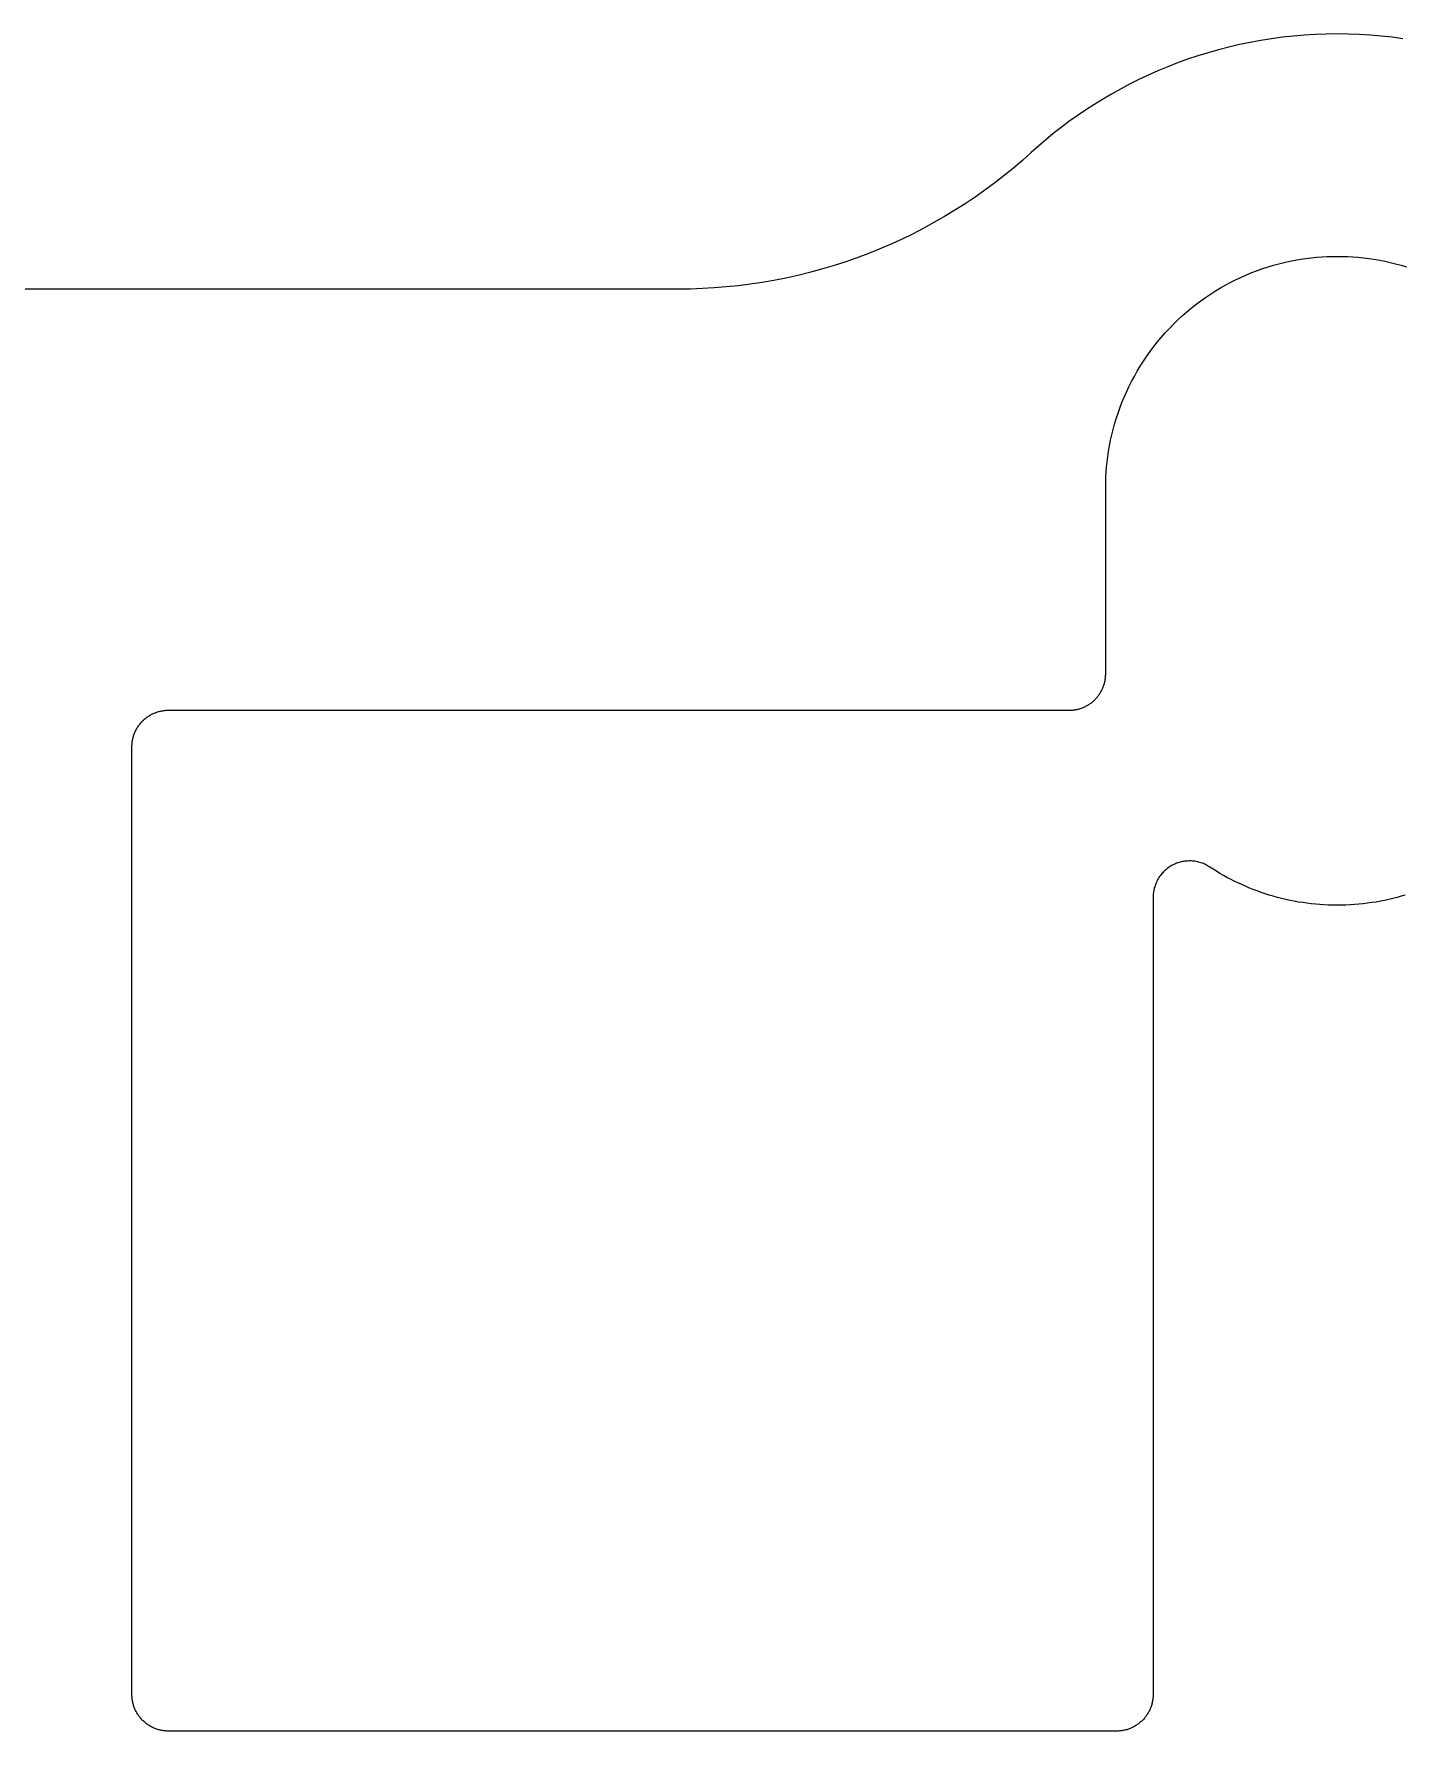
# Model space of a CAD drawing. Header units: millimetres. Extents: x 1057 to 1343, y -204 to -96.
# Drawn here: x 1267.86 to 1286.61, y -118.9 to -95.63 of the extents above; entities that cross this region are included whole.
import ezdxf

# ---------------------------------------------------------------- set-up
doc = ezdxf.new("R2010")
doc.units = ezdxf.units.MM
doc.layers.add('Layer 01', color=18, linetype='Continuous', true_color=0x000000)

msp = doc.modelspace()

# ---------------------------------------------------------------- linework, layer by layer
at = {"layer": 'Layer 01', "color": 0}
for p, q in [((1285.123, -95.654, 1.5), (1284.974, -95.67, 1.5)), ((1285.273, -95.641, 1.5), (1285.123, -95.654, 1.5)), ((1285.424, -95.632, 1.5), (1285.273, -95.641, 1.5)), ((1285.574, -95.627, 1.5), (1285.424, -95.632, 1.5)), ((1285.725, -95.625, 1.5), (1285.574, -95.627, 1.5)), ((1285.876, -95.627, 1.5), (1285.725, -95.625, 1.5)), ((1286.026, -95.632, 1.5), (1285.876, -95.627, 1.5)), ((1286.177, -95.641, 1.5), (1286.026, -95.632, 1.5)), ((1286.327, -95.654, 1.5), (1286.177, -95.641, 1.5)), ((1286.476, -95.67, 1.5), (1286.327, -95.654, 1.5)), ((1283.953, -95.883, 1.5), (1283.812, -95.926, 1.5)), ((1284.095, -95.842, 1.5), (1283.953, -95.883, 1.5)), ((1284.239, -95.805, 1.5), (1284.095, -95.842, 1.5)), ((1284.384, -95.771, 1.5), (1284.239, -95.805, 1.5)), ((1284.53, -95.741, 1.5), (1284.384, -95.771, 1.5)), ((1284.677, -95.714, 1.5), (1284.53, -95.741, 1.5)), ((1284.825, -95.69, 1.5), (1284.677, -95.714, 1.5)), ((1284.974, -95.67, 1.5), (1284.825, -95.69, 1.5)), ((1286.625, -95.69, 1.5), (1286.476, -95.67, 1.5)), ((1283.4, -96.076, 1.5), (1283.266, -96.131, 1.5)), ((1283.535, -96.023, 1.5), (1283.4, -96.076, 1.5)), ((1283.673, -95.973, 1.5), (1283.535, -96.023, 1.5)), ((1283.812, -95.926, 1.5), (1283.673, -95.973, 1.5)), ((1282.876, -96.315, 1.5), (1282.751, -96.381, 1.5)), ((1283.004, -96.251, 1.5), (1282.876, -96.315, 1.5)), ((1283.134, -96.19, 1.5), (1283.004, -96.251, 1.5)), ((1283.266, -96.131, 1.5), (1283.134, -96.19, 1.5)), ((1282.507, -96.522, 1.5), (1282.388, -96.595, 1.5)), ((1282.628, -96.45, 1.5), (1282.507, -96.522, 1.5)), ((1282.751, -96.381, 1.5), (1282.628, -96.45, 1.5)), ((1282.158, -96.748, 1.5), (1282.047, -96.828, 1.5)), ((1282.272, -96.671, 1.5), (1282.158, -96.748, 1.5)), ((1282.388, -96.595, 1.5), (1282.272, -96.671, 1.5)), ((1281.832, -96.992, 1.5), (1281.729, -97.077, 1.5)), ((1281.938, -96.909, 1.5), (1281.832, -96.992, 1.5)), ((1282.047, -96.828, 1.5), (1281.938, -96.909, 1.5)), ((1281.53, -97.251, 1.5), (1281.409, -97.359, 1.5)), ((1281.628, -97.163, 1.5), (1281.53, -97.251, 1.5)), ((1281.729, -97.077, 1.5), (1281.628, -97.163, 1.5)), ((1281.285, -97.465, 1.5), (1281.158, -97.568, 1.5)), ((1281.409, -97.359, 1.5), (1281.285, -97.465, 1.5)), ((1281.028, -97.669, 1.5), (1280.895, -97.767, 1.5)), ((1281.158, -97.568, 1.5), (1281.028, -97.669, 1.5)), ((1280.623, -97.954, 1.5), (1280.483, -98.043, 1.5)), ((1280.76, -97.862, 1.5), (1280.623, -97.954, 1.5)), ((1280.895, -97.767, 1.5), (1280.76, -97.862, 1.5)), ((1280.196, -98.213, 1.5), (1280.049, -98.293, 1.5)), ((1280.34, -98.13, 1.5), (1280.196, -98.213, 1.5)), ((1280.483, -98.043, 1.5), (1280.34, -98.13, 1.5)), ((1279.75, -98.442, 1.5), (1279.597, -98.512, 1.5)), ((1279.9, -98.369, 1.5), (1279.75, -98.442, 1.5)), ((1280.049, -98.293, 1.5), (1279.9, -98.369, 1.5)), ((1279.287, -98.64, 1.5), (1279.13, -98.699, 1.5)), ((1279.443, -98.578, 1.5), (1279.287, -98.64, 1.5)), ((1279.597, -98.512, 1.5), (1279.443, -98.578, 1.5)), ((1285.44, -98.688, 1.5), (1285.512, -98.682, 1.5)), ((1285.512, -98.682, 1.5), (1285.583, -98.678, 1.5)), ((1285.583, -98.678, 1.5), (1285.655, -98.676, 1.5)), ((1285.655, -98.676, 1.5), (1285.725, -98.675, 1.5)), ((1285.725, -98.675, 1.5), (1285.795, -98.676, 1.5)), ((1285.795, -98.676, 1.5), (1285.867, -98.678, 1.5)), ((1285.867, -98.678, 1.5), (1285.938, -98.682, 1.5)), ((1285.938, -98.682, 1.5), (1286.01, -98.688, 1.5)), ((1278.49, -98.897, 1.5), (1278.328, -98.937, 1.5)), ((1278.652, -98.853, 1.5), (1278.49, -98.897, 1.5)), ((1278.812, -98.805, 1.5), (1278.652, -98.853, 1.5)), ((1278.972, -98.754, 1.5), (1278.812, -98.805, 1.5)), ((1279.13, -98.699, 1.5), (1278.972, -98.754, 1.5)), ((1284.483, -98.928, 1.5), (1284.556, -98.898, 1.5)), ((1284.556, -98.898, 1.5), (1284.63, -98.87, 1.5)), ((1284.63, -98.87, 1.5), (1284.703, -98.844, 1.5)), ((1284.703, -98.844, 1.5), (1284.777, -98.82, 1.5)), ((1284.777, -98.82, 1.5), (1284.851, -98.798, 1.5)), ((1284.851, -98.798, 1.5), (1284.925, -98.777, 1.5)), ((1284.925, -98.777, 1.5), (1284.999, -98.759, 1.5)), ((1284.999, -98.759, 1.5), (1285.073, -98.743, 1.5)), ((1285.073, -98.743, 1.5), (1285.147, -98.728, 1.5)), ((1285.147, -98.728, 1.5), (1285.221, -98.715, 1.5)), ((1285.221, -98.715, 1.5), (1285.294, -98.704, 1.5)), ((1285.294, -98.704, 1.5), (1285.367, -98.695, 1.5)), ((1285.367, -98.695, 1.5), (1285.44, -98.688, 1.5)), ((1286.01, -98.688, 1.5), (1286.083, -98.695, 1.5)), ((1286.083, -98.695, 1.5), (1286.156, -98.704, 1.5)), ((1286.156, -98.704, 1.5), (1286.229, -98.715, 1.5)), ((1286.229, -98.715, 1.5), (1286.303, -98.728, 1.5)), ((1286.303, -98.728, 1.5), (1286.377, -98.743, 1.5)), ((1286.377, -98.743, 1.5), (1286.451, -98.759, 1.5)), ((1286.451, -98.759, 1.5), (1286.525, -98.777, 1.5)), ((1286.525, -98.777, 1.5), (1286.599, -98.798, 1.5)), ((1286.599, -98.798, 1.5), (1286.673, -98.82, 1.5)), ((1276.694, -99.125, 1.5), (1123.306, -99.125, 1.5)), ((1276.857, -99.123, 1.5), (1276.694, -99.125, 1.5)), ((1277.02, -99.118, 1.5), (1276.857, -99.123, 1.5)), ((1277.183, -99.108, 1.5), (1277.02, -99.118, 1.5)), ((1277.347, -99.095, 1.5), (1277.183, -99.108, 1.5)), ((1277.511, -99.078, 1.5), (1277.347, -99.095, 1.5)), ((1277.675, -99.058, 1.5), (1277.511, -99.078, 1.5)), ((1277.839, -99.033, 1.5), (1277.675, -99.058, 1.5)), ((1278.002, -99.005, 1.5), (1277.839, -99.033, 1.5)), ((1278.165, -98.973, 1.5), (1278.002, -99.005, 1.5)), ((1278.328, -98.937, 1.5), (1278.165, -98.973, 1.5)), ((1283.988, -99.193, 1.5), (1284.056, -99.149, 1.5)), ((1284.056, -99.149, 1.5), (1284.126, -99.107, 1.5)), ((1284.126, -99.107, 1.5), (1284.196, -99.068, 1.5)), ((1284.196, -99.068, 1.5), (1284.267, -99.03, 1.5)), ((1284.267, -99.03, 1.5), (1284.338, -98.994, 1.5)), ((1284.338, -98.994, 1.5), (1284.411, -98.96, 1.5)), ((1284.411, -98.96, 1.5), (1284.483, -98.928, 1.5)), ((1283.724, -99.385, 1.5), (1283.788, -99.334, 1.5)), ((1283.788, -99.334, 1.5), (1283.853, -99.285, 1.5)), ((1283.853, -99.285, 1.5), (1283.92, -99.238, 1.5)), ((1283.92, -99.238, 1.5), (1283.988, -99.193, 1.5)), ((1283.423, -99.664, 1.5), (1283.48, -99.605, 1.5)), ((1283.48, -99.605, 1.5), (1283.539, -99.548, 1.5)), ((1283.539, -99.548, 1.5), (1283.599, -99.492, 1.5)), ((1283.599, -99.492, 1.5), (1283.661, -99.438, 1.5)), ((1283.661, -99.438, 1.5), (1283.724, -99.385, 1.5)), ((1283.209, -99.913, 1.5), (1283.26, -99.849, 1.5)), ((1283.26, -99.849, 1.5), (1283.313, -99.786, 1.5)), ((1283.313, -99.786, 1.5), (1283.367, -99.724, 1.5)), ((1283.367, -99.724, 1.5), (1283.423, -99.664, 1.5)), ((1283.068, -100.113, 1.5), (1283.113, -100.045, 1.5)), ((1283.113, -100.045, 1.5), (1283.16, -99.978, 1.5)), ((1283.16, -99.978, 1.5), (1283.209, -99.913, 1.5)), ((1282.943, -100.321, 1.5), (1282.982, -100.251, 1.5)), ((1282.982, -100.251, 1.5), (1283.024, -100.181, 1.5)), ((1283.024, -100.181, 1.5), (1283.068, -100.113, 1.5)), ((1282.803, -100.608, 1.5), (1282.835, -100.536, 1.5)), ((1282.835, -100.536, 1.5), (1282.869, -100.463, 1.5)), ((1282.869, -100.463, 1.5), (1282.905, -100.392, 1.5)), ((1282.905, -100.392, 1.5), (1282.943, -100.321, 1.5)), ((1282.719, -100.828, 1.5), (1282.745, -100.755, 1.5)), ((1282.745, -100.755, 1.5), (1282.773, -100.681, 1.5)), ((1282.773, -100.681, 1.5), (1282.803, -100.608, 1.5)), ((1282.652, -101.05, 1.5), (1282.673, -100.976, 1.5)), ((1282.673, -100.976, 1.5), (1282.695, -100.902, 1.5)), ((1282.695, -100.902, 1.5), (1282.719, -100.828, 1.5)), ((1282.603, -101.272, 1.5), (1282.618, -101.198, 1.5)), ((1282.618, -101.198, 1.5), (1282.634, -101.124, 1.5)), ((1282.634, -101.124, 1.5), (1282.652, -101.05, 1.5)), ((1282.57, -101.492, 1.5), (1282.579, -101.419, 1.5)), ((1282.579, -101.419, 1.5), (1282.59, -101.346, 1.5)), ((1282.59, -101.346, 1.5), (1282.603, -101.272, 1.5)), ((1282.551, -101.78, 1.5), (1282.553, -101.708, 1.5)), ((1282.553, -101.708, 1.5), (1282.557, -101.637, 1.5)), ((1282.557, -101.637, 1.5), (1282.563, -101.565, 1.5)), ((1282.563, -101.565, 1.5), (1282.57, -101.492, 1.5)), ((1282.55, -101.85, 1.5), (1282.551, -101.78, 1.5)), ((1282.55, -104.4, 1.5), (1282.55, -101.85, 1.5)), ((1282.538, -104.509, 1.5), (1282.541, -104.497, 1.5)), ((1282.541, -104.497, 1.5), (1282.543, -104.485, 1.5)), ((1282.543, -104.485, 1.5), (1282.545, -104.472, 1.5)), ((1282.545, -104.472, 1.5), (1282.546, -104.46, 1.5)), ((1282.546, -104.46, 1.5), (1282.548, -104.448, 1.5)), ((1282.548, -104.448, 1.5), (1282.549, -104.436, 1.5)), ((1282.549, -104.424, 1.5), (1282.55, -104.412, 1.5)), ((1282.549, -104.436, 1.5), (1282.549, -104.424, 1.5)), ((1282.55, -104.412, 1.5), (1282.55, -104.4, 1.5)), ((1282.412, -104.745, 1.5), (1282.42, -104.736, 1.5)), ((1282.42, -104.736, 1.5), (1282.428, -104.727, 1.5)), ((1282.428, -104.727, 1.5), (1282.436, -104.718, 1.5)), ((1282.436, -104.718, 1.5), (1282.444, -104.708, 1.5)), ((1282.444, -104.708, 1.5), (1282.451, -104.699, 1.5)), ((1282.451, -104.699, 1.5), (1282.458, -104.689, 1.5)), ((1282.458, -104.689, 1.5), (1282.465, -104.679, 1.5)), ((1282.465, -104.679, 1.5), (1282.472, -104.668, 1.5)), ((1282.472, -104.668, 1.5), (1282.478, -104.658, 1.5)), ((1282.478, -104.658, 1.5), (1282.485, -104.647, 1.5)), ((1282.485, -104.647, 1.5), (1282.491, -104.636, 1.5)), ((1282.491, -104.636, 1.5), (1282.496, -104.625, 1.5)), ((1282.496, -104.625, 1.5), (1282.502, -104.614, 1.5)), ((1282.502, -104.614, 1.5), (1282.507, -104.603, 1.5)), ((1282.507, -104.603, 1.5), (1282.512, -104.591, 1.5)), ((1282.512, -104.591, 1.5), (1282.517, -104.58, 1.5)), ((1282.517, -104.58, 1.5), (1282.521, -104.568, 1.5)), ((1282.521, -104.568, 1.5), (1282.525, -104.556, 1.5)), ((1282.525, -104.556, 1.5), (1282.529, -104.545, 1.5)), ((1282.529, -104.545, 1.5), (1282.532, -104.533, 1.5)), ((1282.532, -104.533, 1.5), (1282.535, -104.521, 1.5)), ((1282.535, -104.521, 1.5), (1282.538, -104.509, 1.5)), ((1269.437, -104.975, 1.5), (1269.448, -104.968, 1.5)), ((1269.448, -104.968, 1.5), (1269.459, -104.962, 1.5)), ((1269.459, -104.962, 1.5), (1269.47, -104.956, 1.5)), ((1269.47, -104.956, 1.5), (1269.482, -104.95, 1.5)), ((1269.482, -104.95, 1.5), (1269.493, -104.945, 1.5)), ((1269.493, -104.945, 1.5), (1269.504, -104.94, 1.5)), ((1269.504, -104.94, 1.5), (1269.516, -104.935, 1.5)), ((1269.516, -104.935, 1.5), (1269.528, -104.931, 1.5)), ((1269.528, -104.931, 1.5), (1269.539, -104.927, 1.5)), ((1269.539, -104.927, 1.5), (1269.551, -104.923, 1.5)), ((1269.551, -104.923, 1.5), (1269.562, -104.919, 1.5)), ((1269.562, -104.919, 1.5), (1269.574, -104.916, 1.5)), ((1269.574, -104.916, 1.5), (1269.586, -104.913, 1.5)), ((1269.586, -104.913, 1.5), (1269.597, -104.911, 1.5)), ((1269.597, -104.911, 1.5), (1269.609, -104.908, 1.5)), ((1269.609, -104.908, 1.5), (1269.621, -104.906, 1.5)), ((1269.621, -104.906, 1.5), (1269.632, -104.905, 1.5)), ((1269.632, -104.905, 1.5), (1269.644, -104.903, 1.5)), ((1269.644, -104.903, 1.5), (1269.655, -104.902, 1.5)), ((1269.655, -104.902, 1.5), (1269.666, -104.901, 1.5)), ((1269.666, -104.901, 1.5), (1269.678, -104.9, 1.5)), ((1269.678, -104.9, 1.5), (1269.689, -104.9, 1.5)), ((1269.689, -104.9, 1.5), (1269.7, -104.9, 1.5)), ((1269.7, -104.9, 1.5), (1282.05, -104.9, 1.5)), ((1282.05, -104.9, 1.5), (1282.062, -104.9, 1.5)), ((1282.062, -104.9, 1.5), (1282.074, -104.899, 1.5)), ((1282.074, -104.899, 1.5), (1282.086, -104.899, 1.5)), ((1282.086, -104.899, 1.5), (1282.098, -104.898, 1.5)), ((1282.098, -104.898, 1.5), (1282.11, -104.896, 1.5)), ((1282.11, -104.896, 1.5), (1282.122, -104.895, 1.5)), ((1282.122, -104.895, 1.5), (1282.135, -104.893, 1.5)), ((1282.135, -104.893, 1.5), (1282.147, -104.891, 1.5)), ((1282.147, -104.891, 1.5), (1282.159, -104.888, 1.5)), ((1282.159, -104.888, 1.5), (1282.171, -104.885, 1.5)), ((1282.171, -104.885, 1.5), (1282.183, -104.882, 1.5)), ((1282.183, -104.882, 1.5), (1282.195, -104.879, 1.5)), ((1282.195, -104.879, 1.5), (1282.206, -104.875, 1.5)), ((1282.206, -104.875, 1.5), (1282.218, -104.871, 1.5)), ((1282.218, -104.871, 1.5), (1282.23, -104.867, 1.5)), ((1282.23, -104.867, 1.5), (1282.241, -104.862, 1.5)), ((1282.241, -104.862, 1.5), (1282.253, -104.857, 1.5)), ((1282.253, -104.857, 1.5), (1282.264, -104.852, 1.5)), ((1282.264, -104.852, 1.5), (1282.275, -104.846, 1.5)), ((1282.275, -104.846, 1.5), (1282.286, -104.841, 1.5)), ((1282.286, -104.841, 1.5), (1282.297, -104.835, 1.5)), ((1282.297, -104.835, 1.5), (1282.308, -104.828, 1.5)), ((1282.308, -104.828, 1.5), (1282.318, -104.822, 1.5)), ((1282.318, -104.822, 1.5), (1282.329, -104.815, 1.5)), ((1282.329, -104.815, 1.5), (1282.339, -104.808, 1.5)), ((1282.339, -104.808, 1.5), (1282.349, -104.801, 1.5)), ((1282.349, -104.801, 1.5), (1282.358, -104.794, 1.5)), ((1282.358, -104.794, 1.5), (1282.368, -104.786, 1.5)), ((1282.368, -104.786, 1.5), (1282.377, -104.778, 1.5)), ((1282.377, -104.778, 1.5), (1282.386, -104.77, 1.5)), ((1282.386, -104.77, 1.5), (1282.395, -104.762, 1.5)), ((1282.395, -104.762, 1.5), (1282.404, -104.754, 1.5)), ((1282.404, -104.754, 1.5), (1282.412, -104.745, 1.5)), ((1269.24, -105.204, 1.5), (1269.245, -105.193, 1.5)), ((1269.245, -105.193, 1.5), (1269.25, -105.182, 1.5)), ((1269.25, -105.182, 1.5), (1269.256, -105.17, 1.5)), ((1269.256, -105.17, 1.5), (1269.262, -105.159, 1.5)), ((1269.262, -105.159, 1.5), (1269.268, -105.148, 1.5)), ((1269.268, -105.148, 1.5), (1269.275, -105.137, 1.5)), ((1269.275, -105.137, 1.5), (1269.282, -105.126, 1.5)), ((1269.282, -105.126, 1.5), (1269.289, -105.116, 1.5)), ((1269.289, -105.116, 1.5), (1269.296, -105.105, 1.5)), ((1269.296, -105.105, 1.5), (1269.304, -105.095, 1.5)), ((1269.304, -105.095, 1.5), (1269.312, -105.085, 1.5)), ((1269.312, -105.085, 1.5), (1269.32, -105.075, 1.5)), ((1269.32, -105.075, 1.5), (1269.329, -105.065, 1.5)), ((1269.329, -105.065, 1.5), (1269.337, -105.056, 1.5)), ((1269.337, -105.056, 1.5), (1269.346, -105.046, 1.5)), ((1269.346, -105.046, 1.5), (1269.356, -105.037, 1.5)), ((1269.356, -105.037, 1.5), (1269.365, -105.029, 1.5)), ((1269.365, -105.029, 1.5), (1269.375, -105.02, 1.5)), ((1269.375, -105.02, 1.5), (1269.385, -105.012, 1.5)), ((1269.385, -105.012, 1.5), (1269.395, -105.004, 1.5)), ((1269.395, -105.004, 1.5), (1269.405, -104.996, 1.5)), ((1269.405, -104.996, 1.5), (1269.416, -104.989, 1.5)), ((1269.416, -104.989, 1.5), (1269.426, -104.982, 1.5)), ((1269.426, -104.982, 1.5), (1269.437, -104.975, 1.5)), ((1269.2, -105.378, 1.5), (1269.201, -105.366, 1.5)), ((1269.2, -105.389, 1.5), (1269.2, -105.378, 1.5)), ((1269.2, -105.4, 1.5), (1269.2, -105.389, 1.5)), ((1269.2, -118.4, 1.5), (1269.2, -105.4, 1.5)), ((1269.201, -105.366, 1.5), (1269.202, -105.355, 1.5)), ((1269.202, -105.355, 1.5), (1269.203, -105.344, 1.5)), ((1269.203, -105.344, 1.5), (1269.205, -105.332, 1.5)), ((1269.205, -105.332, 1.5), (1269.206, -105.321, 1.5)), ((1269.206, -105.321, 1.5), (1269.208, -105.309, 1.5)), ((1269.208, -105.309, 1.5), (1269.211, -105.297, 1.5)), ((1269.211, -105.297, 1.5), (1269.213, -105.286, 1.5)), ((1269.213, -105.286, 1.5), (1269.216, -105.274, 1.5)), ((1269.216, -105.274, 1.5), (1269.219, -105.262, 1.5)), ((1269.219, -105.262, 1.5), (1269.223, -105.251, 1.5)), ((1269.223, -105.251, 1.5), (1269.227, -105.239, 1.5)), ((1269.227, -105.239, 1.5), (1269.231, -105.228, 1.5)), ((1269.231, -105.228, 1.5), (1269.235, -105.216, 1.5)), ((1269.235, -105.216, 1.5), (1269.24, -105.204, 1.5)), ((1283.408, -107.061, 1.5), (1283.395, -107.071, 1.5)), ((1283.421, -107.052, 1.5), (1283.408, -107.061, 1.5)), ((1283.435, -107.043, 1.5), (1283.421, -107.052, 1.5)), ((1283.449, -107.034, 1.5), (1283.435, -107.043, 1.5)), ((1283.463, -107.026, 1.5), (1283.449, -107.034, 1.5)), ((1283.477, -107.019, 1.5), (1283.463, -107.026, 1.5)), ((1283.492, -107.012, 1.5), (1283.477, -107.019, 1.5)), ((1283.507, -107.005, 1.5), (1283.492, -107.012, 1.5)), ((1283.522, -106.999, 1.5), (1283.507, -107.005, 1.5)), ((1283.538, -106.994, 1.5), (1283.522, -106.999, 1.5)), ((1283.554, -106.989, 1.5), (1283.538, -106.994, 1.5)), ((1283.57, -106.984, 1.5), (1283.554, -106.989, 1.5)), ((1283.586, -106.98, 1.5), (1283.57, -106.984, 1.5)), ((1283.603, -106.976, 1.5), (1283.586, -106.98, 1.5)), ((1283.62, -106.973, 1.5), (1283.603, -106.976, 1.5)), ((1283.637, -106.971, 1.5), (1283.62, -106.973, 1.5)), ((1283.654, -106.969, 1.5), (1283.637, -106.971, 1.5)), ((1283.671, -106.968, 1.5), (1283.654, -106.969, 1.5)), ((1283.688, -106.967, 1.5), (1283.671, -106.968, 1.5)), ((1283.705, -106.967, 1.5), (1283.688, -106.967, 1.5)), ((1283.722, -106.967, 1.5), (1283.705, -106.967, 1.5)), ((1283.74, -106.968, 1.5), (1283.722, -106.967, 1.5)), ((1283.757, -106.97, 1.5), (1283.74, -106.968, 1.5)), ((1283.774, -106.972, 1.5), (1283.757, -106.97, 1.5)), ((1283.791, -106.975, 1.5), (1283.774, -106.972, 1.5)), ((1283.808, -106.978, 1.5), (1283.791, -106.975, 1.5)), ((1283.824, -106.982, 1.5), (1283.808, -106.978, 1.5)), ((1283.841, -106.987, 1.5), (1283.824, -106.982, 1.5)), ((1283.857, -106.992, 1.5), (1283.841, -106.987, 1.5)), ((1283.873, -106.998, 1.5), (1283.857, -106.992, 1.5)), ((1283.889, -107.004, 1.5), (1283.873, -106.998, 1.5)), ((1283.904, -107.01, 1.5), (1283.889, -107.004, 1.5)), ((1283.919, -107.017, 1.5), (1283.904, -107.01, 1.5)), ((1283.934, -107.025, 1.5), (1283.919, -107.017, 1.5)), ((1283.948, -107.033, 1.5), (1283.934, -107.025, 1.5)), ((1283.962, -107.041, 1.5), (1283.948, -107.033, 1.5)), ((1283.976, -107.05, 1.5), (1283.962, -107.041, 1.5)), ((1284.068, -107.108, 1.5), (1283.976, -107.05, 1.5)), ((1283.233, -107.288, 1.5), (1283.227, -107.304, 1.5)), ((1283.24, -107.272, 1.5), (1283.233, -107.288, 1.5)), ((1283.247, -107.256, 1.5), (1283.24, -107.272, 1.5)), ((1283.254, -107.24, 1.5), (1283.247, -107.256, 1.5)), ((1283.262, -107.225, 1.5), (1283.254, -107.24, 1.5)), ((1283.271, -107.21, 1.5), (1283.262, -107.225, 1.5)), ((1283.28, -107.196, 1.5), (1283.271, -107.21, 1.5)), ((1283.289, -107.181, 1.5), (1283.28, -107.196, 1.5)), ((1283.3, -107.167, 1.5), (1283.289, -107.181, 1.5)), ((1283.31, -107.154, 1.5), (1283.3, -107.167, 1.5)), ((1283.321, -107.141, 1.5), (1283.31, -107.154, 1.5)), ((1283.332, -107.128, 1.5), (1283.321, -107.141, 1.5)), ((1283.344, -107.115, 1.5), (1283.332, -107.128, 1.5)), ((1283.356, -107.104, 1.5), (1283.344, -107.115, 1.5)), ((1283.369, -107.092, 1.5), (1283.356, -107.104, 1.5)), ((1283.382, -107.081, 1.5), (1283.369, -107.092, 1.5)), ((1283.395, -107.071, 1.5), (1283.382, -107.081, 1.5)), ((1284.116, -107.137, 1.5), (1284.068, -107.108, 1.5)), ((1284.164, -107.165, 1.5), (1284.116, -107.137, 1.5)), ((1284.213, -107.192, 1.5), (1284.164, -107.165, 1.5)), ((1284.262, -107.218, 1.5), (1284.213, -107.192, 1.5)), ((1284.313, -107.244, 1.5), (1284.262, -107.218, 1.5)), ((1284.364, -107.268, 1.5), (1284.313, -107.244, 1.5)), ((1284.415, -107.292, 1.5), (1284.364, -107.268, 1.5)), ((1284.467, -107.315, 1.5), (1284.415, -107.292, 1.5)), ((1283.201, -107.434, 1.5), (1283.2, -107.451, 1.5)), ((1283.2, -107.451, 1.5), (1283.2, -107.467, 1.5)), ((1283.2, -107.467, 1.5), (1283.2, -118.4, 1.5)), ((1283.202, -107.418, 1.5), (1283.201, -107.434, 1.5)), ((1283.204, -107.402, 1.5), (1283.202, -107.418, 1.5)), ((1283.207, -107.385, 1.5), (1283.204, -107.402, 1.5)), ((1283.21, -107.369, 1.5), (1283.207, -107.385, 1.5)), ((1283.213, -107.352, 1.5), (1283.21, -107.369, 1.5)), ((1283.217, -107.336, 1.5), (1283.213, -107.352, 1.5)), ((1283.222, -107.32, 1.5), (1283.217, -107.336, 1.5)), ((1283.227, -107.304, 1.5), (1283.222, -107.32, 1.5)), ((1284.52, -107.338, 1.5), (1284.467, -107.315, 1.5)), ((1284.574, -107.359, 1.5), (1284.52, -107.338, 1.5)), ((1284.627, -107.379, 1.5), (1284.574, -107.359, 1.5)), ((1284.682, -107.399, 1.5), (1284.627, -107.379, 1.5)), ((1284.737, -107.417, 1.5), (1284.682, -107.399, 1.5)), ((1284.792, -107.435, 1.5), (1284.737, -107.417, 1.5)), ((1284.848, -107.452, 1.5), (1284.792, -107.435, 1.5)), ((1284.905, -107.467, 1.5), (1284.848, -107.452, 1.5)), ((1284.962, -107.482, 1.5), (1284.905, -107.467, 1.5)), ((1285.019, -107.495, 1.5), (1284.962, -107.482, 1.5)), ((1285.076, -107.508, 1.5), (1285.019, -107.495, 1.5)), ((1285.134, -107.52, 1.5), (1285.076, -107.508, 1.5)), ((1285.192, -107.53, 1.5), (1285.134, -107.52, 1.5)), ((1285.251, -107.539, 1.5), (1285.192, -107.53, 1.5)), ((1286.258, -107.53, 1.5), (1286.199, -107.539, 1.5)), ((1286.316, -107.52, 1.5), (1286.258, -107.53, 1.5)), ((1286.374, -107.508, 1.5), (1286.316, -107.52, 1.5)), ((1286.431, -107.495, 1.5), (1286.374, -107.508, 1.5)), ((1286.488, -107.482, 1.5), (1286.431, -107.495, 1.5)), ((1286.545, -107.467, 1.5), (1286.488, -107.482, 1.5)), ((1286.602, -107.452, 1.5), (1286.545, -107.467, 1.5)), ((1286.658, -107.435, 1.5), (1286.602, -107.452, 1.5)), ((1285.31, -107.548, 1.5), (1285.251, -107.539, 1.5)), ((1285.369, -107.555, 1.5), (1285.31, -107.548, 1.5)), ((1285.428, -107.561, 1.5), (1285.369, -107.555, 1.5)), ((1285.487, -107.566, 1.5), (1285.428, -107.561, 1.5)), ((1285.546, -107.57, 1.5), (1285.487, -107.566, 1.5)), ((1285.606, -107.573, 1.5), (1285.546, -107.57, 1.5)), ((1285.665, -107.574, 1.5), (1285.606, -107.573, 1.5)), ((1285.725, -107.575, 1.5), (1285.665, -107.574, 1.5)), ((1285.785, -107.574, 1.5), (1285.725, -107.575, 1.5)), ((1285.844, -107.573, 1.5), (1285.785, -107.574, 1.5)), ((1285.904, -107.57, 1.5), (1285.844, -107.573, 1.5)), ((1285.963, -107.566, 1.5), (1285.904, -107.57, 1.5)), ((1286.022, -107.561, 1.5), (1285.963, -107.566, 1.5)), ((1286.081, -107.555, 1.5), (1286.022, -107.561, 1.5)), ((1286.14, -107.548, 1.5), (1286.081, -107.555, 1.5)), ((1286.199, -107.539, 1.5), (1286.14, -107.548, 1.5)), ((1269.2, -118.411, 1.5), (1269.2, -118.4, 1.5)), ((1269.2, -118.422, 1.5), (1269.2, -118.411, 1.5)), ((1269.201, -118.434, 1.5), (1269.2, -118.422, 1.5)), ((1269.202, -118.445, 1.5), (1269.201, -118.434, 1.5)), ((1269.203, -118.456, 1.5), (1269.202, -118.445, 1.5)), ((1269.205, -118.468, 1.5), (1269.203, -118.456, 1.5)), ((1269.206, -118.479, 1.5), (1269.205, -118.468, 1.5)), ((1283.195, -118.468, 1.5), (1283.194, -118.479, 1.5)), ((1283.197, -118.456, 1.5), (1283.195, -118.468, 1.5)), ((1283.198, -118.445, 1.5), (1283.197, -118.456, 1.5)), ((1283.199, -118.434, 1.5), (1283.198, -118.445, 1.5)), ((1283.2, -118.422, 1.5), (1283.199, -118.434, 1.5)), ((1283.2, -118.4, 1.5), (1283.2, -118.411, 1.5)), ((1283.2, -118.411, 1.5), (1283.2, -118.422, 1.5)), ((1269.208, -118.491, 1.5), (1269.206, -118.479, 1.5)), ((1269.211, -118.503, 1.5), (1269.208, -118.491, 1.5)), ((1269.213, -118.514, 1.5), (1269.211, -118.503, 1.5)), ((1269.216, -118.526, 1.5), (1269.213, -118.514, 1.5)), ((1269.219, -118.538, 1.5), (1269.216, -118.526, 1.5)), ((1269.223, -118.549, 1.5), (1269.219, -118.538, 1.5)), ((1269.227, -118.561, 1.5), (1269.223, -118.549, 1.5)), ((1269.231, -118.572, 1.5), (1269.227, -118.561, 1.5)), ((1269.235, -118.584, 1.5), (1269.231, -118.572, 1.5)), ((1269.24, -118.596, 1.5), (1269.235, -118.584, 1.5)), ((1269.245, -118.607, 1.5), (1269.24, -118.596, 1.5)), ((1269.25, -118.618, 1.5), (1269.245, -118.607, 1.5)), ((1269.256, -118.63, 1.5), (1269.25, -118.618, 1.5)), ((1269.262, -118.641, 1.5), (1269.256, -118.63, 1.5)), ((1269.268, -118.652, 1.5), (1269.262, -118.641, 1.5)), ((1269.275, -118.663, 1.5), (1269.268, -118.652, 1.5)), ((1269.282, -118.674, 1.5), (1269.275, -118.663, 1.5)), ((1269.289, -118.684, 1.5), (1269.282, -118.674, 1.5)), ((1269.296, -118.695, 1.5), (1269.289, -118.684, 1.5)), ((1269.304, -118.705, 1.5), (1269.296, -118.695, 1.5)), ((1283.104, -118.695, 1.5), (1283.096, -118.705, 1.5)), ((1283.111, -118.684, 1.5), (1283.104, -118.695, 1.5)), ((1283.118, -118.674, 1.5), (1283.111, -118.684, 1.5)), ((1283.125, -118.663, 1.5), (1283.118, -118.674, 1.5)), ((1283.132, -118.652, 1.5), (1283.125, -118.663, 1.5)), ((1283.138, -118.641, 1.5), (1283.132, -118.652, 1.5)), ((1283.144, -118.63, 1.5), (1283.138, -118.641, 1.5)), ((1283.15, -118.618, 1.5), (1283.144, -118.63, 1.5)), ((1283.155, -118.607, 1.5), (1283.15, -118.618, 1.5)), ((1283.16, -118.596, 1.5), (1283.155, -118.607, 1.5)), ((1283.165, -118.584, 1.5), (1283.16, -118.596, 1.5)), ((1283.169, -118.572, 1.5), (1283.165, -118.584, 1.5)), ((1283.173, -118.561, 1.5), (1283.169, -118.572, 1.5)), ((1283.177, -118.549, 1.5), (1283.173, -118.561, 1.5)), ((1283.181, -118.538, 1.5), (1283.177, -118.549, 1.5)), ((1283.184, -118.526, 1.5), (1283.181, -118.538, 1.5)), ((1283.187, -118.514, 1.5), (1283.184, -118.526, 1.5)), ((1283.189, -118.503, 1.5), (1283.187, -118.514, 1.5)), ((1283.192, -118.491, 1.5), (1283.189, -118.503, 1.5)), ((1283.194, -118.479, 1.5), (1283.192, -118.491, 1.5)), ((1269.312, -118.715, 1.5), (1269.304, -118.705, 1.5)), ((1269.32, -118.725, 1.5), (1269.312, -118.715, 1.5)), ((1269.329, -118.735, 1.5), (1269.32, -118.725, 1.5)), ((1269.337, -118.744, 1.5), (1269.329, -118.735, 1.5)), ((1269.346, -118.754, 1.5), (1269.337, -118.744, 1.5)), ((1269.356, -118.763, 1.5), (1269.346, -118.754, 1.5)), ((1269.365, -118.771, 1.5), (1269.356, -118.763, 1.5)), ((1269.375, -118.78, 1.5), (1269.365, -118.771, 1.5)), ((1269.385, -118.788, 1.5), (1269.375, -118.78, 1.5)), ((1269.395, -118.796, 1.5), (1269.385, -118.788, 1.5)), ((1269.405, -118.804, 1.5), (1269.395, -118.796, 1.5)), ((1269.416, -118.811, 1.5), (1269.405, -118.804, 1.5)), ((1269.426, -118.818, 1.5), (1269.416, -118.811, 1.5)), ((1269.437, -118.825, 1.5), (1269.426, -118.818, 1.5)), ((1269.448, -118.832, 1.5), (1269.437, -118.825, 1.5)), ((1269.459, -118.838, 1.5), (1269.448, -118.832, 1.5)), ((1269.47, -118.844, 1.5), (1269.459, -118.838, 1.5)), ((1269.482, -118.85, 1.5), (1269.47, -118.844, 1.5)), ((1269.493, -118.855, 1.5), (1269.482, -118.85, 1.5)), ((1269.504, -118.86, 1.5), (1269.493, -118.855, 1.5)), ((1269.516, -118.865, 1.5), (1269.504, -118.86, 1.5)), ((1269.528, -118.869, 1.5), (1269.516, -118.865, 1.5)), ((1269.539, -118.873, 1.5), (1269.528, -118.869, 1.5)), ((1269.551, -118.877, 1.5), (1269.539, -118.873, 1.5)), ((1269.562, -118.881, 1.5), (1269.551, -118.877, 1.5)), ((1269.574, -118.884, 1.5), (1269.562, -118.881, 1.5)), ((1269.586, -118.887, 1.5), (1269.574, -118.884, 1.5)), ((1269.597, -118.889, 1.5), (1269.586, -118.887, 1.5)), ((1269.609, -118.892, 1.5), (1269.597, -118.889, 1.5)), ((1269.621, -118.894, 1.5), (1269.609, -118.892, 1.5)), ((1269.632, -118.895, 1.5), (1269.621, -118.894, 1.5)), ((1269.644, -118.897, 1.5), (1269.632, -118.895, 1.5)), ((1269.655, -118.898, 1.5), (1269.644, -118.897, 1.5)), ((1269.666, -118.899, 1.5), (1269.655, -118.898, 1.5)), ((1269.678, -118.9, 1.5), (1269.666, -118.899, 1.5)), ((1269.689, -118.9, 1.5), (1269.678, -118.9, 1.5)), ((1269.7, -118.9, 1.5), (1269.689, -118.9, 1.5)), ((1282.7, -118.9, 1.5), (1269.7, -118.9, 1.5)), ((1282.711, -118.9, 1.5), (1282.7, -118.9, 1.5)), ((1282.722, -118.9, 1.5), (1282.711, -118.9, 1.5)), ((1282.734, -118.899, 1.5), (1282.722, -118.9, 1.5)), ((1282.745, -118.898, 1.5), (1282.734, -118.899, 1.5)), ((1282.756, -118.897, 1.5), (1282.745, -118.898, 1.5)), ((1282.768, -118.895, 1.5), (1282.756, -118.897, 1.5)), ((1282.779, -118.894, 1.5), (1282.768, -118.895, 1.5)), ((1282.791, -118.892, 1.5), (1282.779, -118.894, 1.5)), ((1282.803, -118.889, 1.5), (1282.791, -118.892, 1.5)), ((1282.814, -118.887, 1.5), (1282.803, -118.889, 1.5)), ((1282.826, -118.884, 1.5), (1282.814, -118.887, 1.5)), ((1282.838, -118.881, 1.5), (1282.826, -118.884, 1.5)), ((1282.849, -118.877, 1.5), (1282.838, -118.881, 1.5)), ((1282.861, -118.873, 1.5), (1282.849, -118.877, 1.5)), ((1282.872, -118.869, 1.5), (1282.861, -118.873, 1.5)), ((1282.884, -118.865, 1.5), (1282.872, -118.869, 1.5)), ((1282.896, -118.86, 1.5), (1282.884, -118.865, 1.5)), ((1282.907, -118.855, 1.5), (1282.896, -118.86, 1.5)), ((1282.918, -118.85, 1.5), (1282.907, -118.855, 1.5)), ((1282.93, -118.844, 1.5), (1282.918, -118.85, 1.5)), ((1282.941, -118.838, 1.5), (1282.93, -118.844, 1.5)), ((1282.952, -118.832, 1.5), (1282.941, -118.838, 1.5)), ((1282.963, -118.825, 1.5), (1282.952, -118.832, 1.5)), ((1282.974, -118.818, 1.5), (1282.963, -118.825, 1.5)), ((1282.984, -118.811, 1.5), (1282.974, -118.818, 1.5)), ((1282.995, -118.804, 1.5), (1282.984, -118.811, 1.5)), ((1283.005, -118.796, 1.5), (1282.995, -118.804, 1.5)), ((1283.015, -118.788, 1.5), (1283.005, -118.796, 1.5)), ((1283.025, -118.78, 1.5), (1283.015, -118.788, 1.5)), ((1283.035, -118.771, 1.5), (1283.025, -118.78, 1.5)), ((1283.044, -118.763, 1.5), (1283.035, -118.771, 1.5)), ((1283.054, -118.754, 1.5), (1283.044, -118.763, 1.5)), ((1283.063, -118.744, 1.5), (1283.054, -118.754, 1.5)), ((1283.071, -118.735, 1.5), (1283.063, -118.744, 1.5)), ((1283.08, -118.725, 1.5), (1283.071, -118.735, 1.5)), ((1283.088, -118.715, 1.5), (1283.08, -118.725, 1.5)), ((1283.096, -118.705, 1.5), (1283.088, -118.715, 1.5))]:
    msp.add_line(p, q, dxfattribs=at)

doc.saveas('drawing.dxf')
